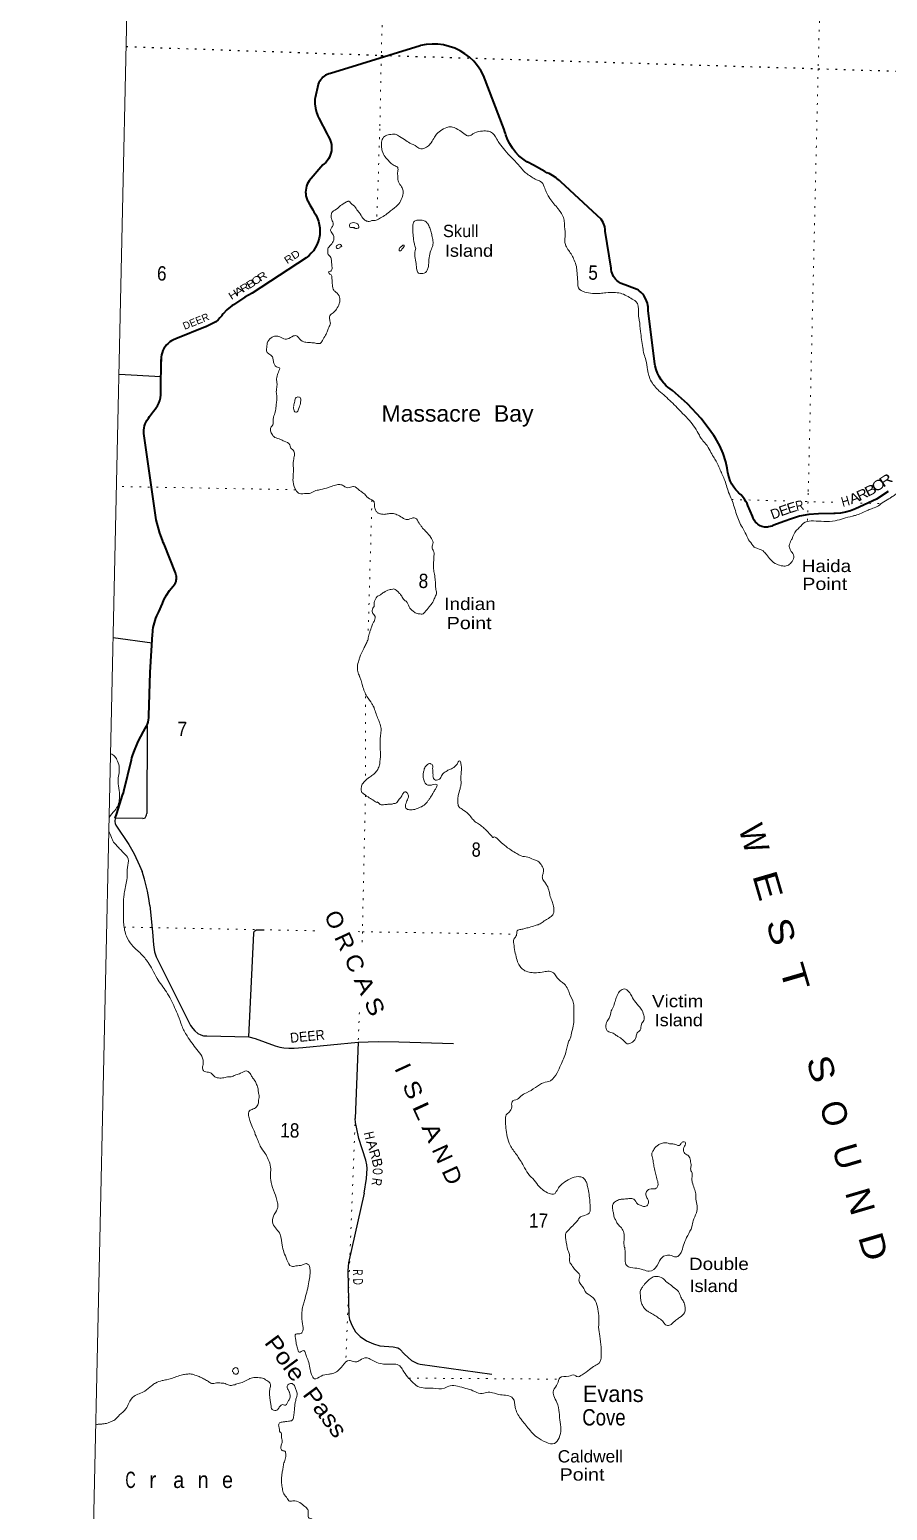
# Model space of a CAD drawing. Header units: feet. Extents: x -489137 to -242534, y 368785 to 558127.
# Drawn here: x -489137 to -478654, y 408578 to 426670 of the extents above; entities that cross this region are included whole.
import ezdxf
from ezdxf.enums import TextEntityAlignment as Align

# ---------------------------------------------------------------- set-up
doc = ezdxf.new("R2010")
doc.units = ezdxf.units.FT
doc.header["$LTSCALE"] = 70
doc.linetypes.add('DOTTED', pattern=[1.5, 0.3, -1.2])
for name, color, linetype, lineweight in [('26', 7, 'Continuous', 40), ('27', 7, 'Continuous', 13), ('29', 7, 'Continuous', 25), ('39', 7, 'Continuous', 13), ('4', 7, 'Continuous', 13), ('6', 7, 'DOTTED', 25), ('7', 7, 'DOTTED', 13)]:
    doc.layers.add(name, color=color, linetype=linetype, lineweight=lineweight)
for name, color, linetype in [('30', 7, 'Continuous'), ('41', 7, 'Continuous'), ('42', 7, 'Continuous')]:
    doc.layers.add(name, color=color, linetype=linetype)

msp = doc.modelspace()

# ---------------------------------------------------------------- linework, layer by layer
at = {"layer": '26'}
for points in [[(-481989.97, 423636.53), (-482001.7, 423654.78), (-482011.47, 423674.16), (-482019.15, 423694.45), (-482024.67, 423715.43), (-482027.97, 423736.88), (-482029, 423756.06), (-482101.99, 424209.1), (-482105.19, 424228.95), (-482108.9, 424259.1), (-482111.68, 424272.9), (-482118.34, 424294.16), (-482127.18, 424314.61), (-482138.11, 424334.02), (-482151.02, 424352.18), (-482153.52, 424355.02), (-482154, 424355.52), (-482202.49, 424400.35), (-482644.01, 424808.54), (-482662.95, 424826.05), (-482694.01, 424851.78), (-482703.12, 424859.33), (-482746.49, 424888.19), (-482788.86, 424910.38), (-482814.6, 424921.86), (-482838.86, 424935.35), (-482980.08, 425013.86), (-483004.57, 425027.48), (-483030.08, 425040.93), (-483058.73, 425056.03), (-483109.66, 425090.11), (-483156.74, 425129.33), (-483199.47, 425173.25), (-483237.37, 425221.4), (-483270.03, 425273.25), (-483297.09, 425328.23), (-483318.26, 425385.74), (-483322.39, 425400.98), (-483327.6, 425420.21), (-483339.27, 425450.98), (-483588.33, 426107.77), (-483622.28, 426170.09), (-483662.56, 426228.51), (-483708.73, 426282.4), (-483760.28, 426331.17), (-483816.64, 426374.29), (-483877.2, 426411.28), (-483941.3, 426441.73), (-484008.23, 426465.32), (-484077.25, 426481.78), (-484147.62, 426490.94), (-484218.56, 426492.69), (-484289.3, 426487.02), (-484359.06, 426473.98), (-484364.42, 426472.66), (-485459.9, 426134.6), (-485481.93, 426127.81), (-485509.9, 426116.39), (-485519.4, 426111.71), (-485536.69, 426100.79), (-485552.75, 426088.13), (-485567.4, 426073.86), (-485580.47, 426058.13), (-485591.83, 426041.13), (-485601.35, 426023.03), (-485608.93, 426004.04), (-485609.94, 426000.98), (-485648.2, 425834.93), (-485652.09, 425818.05), (-485651.38, 425784.93), (-485650.93, 425764.14), (-485644.14, 425710.64), (-485631.79, 425658.15), (-485624.21, 425636.2), (-485615.69, 425611.5), (-485602.55, 425586.2), (-485501.35, 425391.28), (-485488.41, 425366.37), (-485473.86, 425341.28), (-485463.72, 425319.11), (-485455.23, 425293.85), (-485449.42, 425267.85), (-485446.37, 425241.38), (-485446.1, 425214.73), (-485448.62, 425188.2), (-485453.89, 425162.08), (-485461.87, 425136.66), (-485472.46, 425112.21), (-485485.55, 425089), (-485500.99, 425067.28), (-485518.62, 425047.3), (-485538.24, 425029.27), (-485553.77, 425017.4), (-485719.27, 424821.81), (-485732.59, 424801.5), (-485743.72, 424779.9), (-485752.53, 424757.26), (-485758.92, 424733.82), (-485762.83, 424709.84), (-485764.21, 424685.59), (-485763.05, 424661.32)], [(-485763.05, 424661.32), (-485759.36, 424637.31), (-485753.17, 424613.81), (-485744.57, 424591.09), (-485738.65, 424579.35), (-485726.72, 424558.87), (-485710.64, 424529.35), (-485676.77, 424467.18), (-485663.15, 424442.18), (-485647.31, 424417.18), (-485640.6, 424406.58), (-485621.9, 424368.81), (-485607.25, 424329.29), (-485596.81, 424288.45), (-485590.69, 424246.75), (-485588.97, 424204.64), (-485591.66, 424162.58), (-485598.73, 424121.03), (-485610.1, 424080.45), (-485625.66, 424041.27), (-485645.22, 424003.94), (-485668.58, 423968.86), (-485695.48, 423936.41), (-485725.62, 423906.95), (-485756.12, 423882.63), (-486418.33, 423448.68), (-486505.42, 423399.3), (-486647.2, 423309.11), (-486662.45, 423298.21), (-486725.67, 423248.05), (-486771.44, 423197.89), (-486789.01, 423175.63), (-486789.73, 423174.45), (-486810.56, 423147.07), (-486834.14, 423122.02), (-486860.21, 423099.57), (-486983.31, 423040.23), (-486989, 423038.89), (-487351.29, 422891.58), (-487376.89, 422881.53), (-487401.3, 422868.86), (-487424.25, 422853.7), (-487445.49, 422836.23), (-487464.79, 422816.63), (-487481.93, 422795.13), (-487496.73, 422771.95), (-487509.03, 422747.34), (-487518.69, 422721.59), (-487525.6, 422694.97), (-487529.7, 422667.78), (-487530.93, 422640.3), (-487529.33, 422613.35)], [(-478646.54, 421027.39), (-478785.97, 420934.32), (-479044.4, 420813.44), (-479103.73, 420790.12), (-479165.17, 420773.13), (-479228.05, 420762.65), (-479291.68, 420758.81), (-479309.41, 420758.92), (-479497.69, 420754.25), (-479613.79, 420744.93), (-479728.29, 420723.53), (-479839.91, 420690.27), (-479908.86, 420663.11), (-480055.79, 420609.09), (-480067.95, 420604.62), (-480105.79, 420593.82), (-480120.05, 420591.88), (-480137.99, 420591.33), (-480155.89, 420592.66), (-480173.54, 420595.86), (-480190.77, 420600.88), (-480207.38, 420607.68), (-480223.19, 420616.18), (-480238.02, 420626.28), (-480251.71, 420637.88), (-480264.12, 420650.84), (-480275.11, 420665.03), (-480281.72, 420675.71), (-480294.48, 420701.56), (-480304.6, 420725.71), (-480359.22, 420856.09), (-480369.51, 420880.65), (-480384.73, 420906.09), (-480400.1, 420931.78), (-480427.07, 420967.7), (-480442.92, 420987.27), (-480472.32, 421011.79), (-480474.98, 421014.01), (-480505.29, 421045.19), (-480532.16, 421079.38), (-480555.32, 421116.18), (-480574.5, 421155.2), (-480589.49, 421196.01), (-480600.14, 421238.17), (-480603.26, 421259.86), (-480606.59, 421284.5), (-480611.84, 421309.86), (-480628.06, 421388.24), (-480660.21, 421489.03), (-480702.72, 421585.9), (-480755.13, 421677.8), (-480776.48, 421708.73), (-480791.69, 421730.76), (-480812.46, 421758.73), (-480930.6, 421917.83), (-481096.03, 422097.76), (-481279.37, 422259.41), (-481336.06, 422302.35), (-481358.55, 422319.39), (-481384.18, 422346.29), (-481391.27, 422353.73), (-481420, 422391.03), (-481444.68, 422431.13), (-481465.03, 422473.58), (-481480.83, 422517.93), (-481491.91, 422563.69), (-481495, 422582.34), (-481577.18, 423236.06), (-481577.4, 423237.78), (-481579.68, 423286.06), (-481581.13, 423298.76), (-481587.74, 423328.58), (-481597.44, 423357.55), (-481610.11, 423385.34), (-481625.61, 423411.66), (-481643.79, 423436.21), (-481664.42, 423458.73), (-481687.3, 423478.97), (-481695.91, 423485.11), (-481712.38, 423496.27), (-481745.91, 423508.68), (-481864.06, 423552.39), (-481886.7, 423560.77), (-481914.06, 423572.32), (-481926.17, 423578.56), (-481944.31, 423590.46), (-481961.11, 423604.19), (-481976.39, 423619.6), (-481989.97, 423636.53)], [(-487663.17, 418813.25), (-487633.66, 419283.16), (-487632.08, 419308.34), (-487629.14, 419333.16), (-487625.09, 419366.77), (-487612.15, 419423.39), (-487593.37, 419478.35), (-487580.53, 419506.05), (-487568.78, 419531.42), (-487558.33, 419556.05), (-487514.63, 419659.02), (-487495.59, 419703.8), (-487464.53, 419761.56), (-487427.6, 419815.76), (-487406.4, 419840.79), (-487385.01, 419866.03), (-487364.9, 419890.79), (-487360.07, 419898.34), (-487353.22, 419912.02), (-487347.85, 419926.34), (-487343.99, 419941.15), (-487341.71, 419956.27), (-487341.02, 419971.56), (-487341.93, 419986.83), (-487344.44, 420001.92), (-487348.5, 420016.66), (-487354.09, 420030.9), (-487494.13, 420381.36), (-487503.48, 420404.75), (-487513.4, 420431.36), (-487545.83, 420518.29), (-487589.95, 420679.61), (-487739.01, 421735.01), (-487740.27, 421749.03), (-487740.54, 421775.83), (-487738, 421802.51), (-487732.69, 421828.78), (-487724.66, 421854.35), (-487714.01, 421878.94), (-487705.91, 421893.3), (-487685.58, 421923.69), (-487670.34, 421943.3), (-487621.48, 422006.15), (-487602.07, 422031.11), (-487584.95, 422056.15), (-487573.5, 422074.58), (-487558.26, 422106.03), (-487546.4, 422138.9), (-487538.03, 422172.83), (-487533.26, 422207.45), (-487532.99, 422215.91), (-487532.12, 422242.53), (-487532.05, 422265.91), (-487530.92, 422639.46)], [(-487722.23, 418136.51), (-487720.86, 418138.61), (-487707.86, 418161.19), (-487697.29, 418185), (-487689.26, 418209.78), (-487683.87, 418235.27), (-487683.78, 418236.18), (-487681.18, 418261.04), (-487680.36, 418286.18), (-487663.17, 418813.25)], [(-488091.93, 417035.72), (-488070.32, 417092.05), (-488000.38, 417316.41), (-487990.9, 417346.83), (-487986.13, 417366.41), (-487893.45, 417747.12), (-487886.84, 417774.3), (-487879.48, 417797.12), (-487864.66, 417843.09), (-487811.71, 417971.01), (-487745.67, 418092.7), (-487719.95, 418140.04)]]:
    msp.add_lwpolyline(points, dxfattribs=at)
at = {"layer": '29'}
for p, q in [((-487534.08, 422428.57), (-488044.3, 422456.25)), ((-487639.79, 419171.66), (-488115.08, 419240.33)), ((-487699, 418162.95), (-487706, 417091.95)), ((-487752, 417029.95), (-488091.93, 417035.72)), ((-487666.86, 415969.07), (-487635, 415646.95)), ((-486457, 414364.95), (-486396, 415628.95)), ((-486972, 414373.95), (-486457, 414364.95)), ((-485048, 412451.95), (-485238.54, 411603.85)), ((-484363, 410362.95), (-483487, 410242.95))]:
    msp.add_line(p, q, dxfattribs=at)
for points in [[(-488091.93, 417035.72), (-488094.95, 416994.14), (-488090.56, 416968.86), (-488081.77, 416947.97), (-487924.67, 416712.76), (-487858.76, 416600.65), (-487792.84, 416458.86), (-487763.18, 416384.12)], [(-487752, 417029.95), (-487737.37, 417034.8), (-487726.38, 417041.39), (-487718.69, 417049.09), (-487712.1, 417063.38), (-487708.8, 417075.47), (-487706, 417091.95)], [(-487666.86, 415969.07), (-487679.69, 416054.39), (-487695.07, 416142.32), (-487710.45, 416210.46), (-487733.52, 416291.8), (-487763.18, 416384.12)], [(-487635, 415646.95), (-487622.83, 415486.15), (-487609.64, 415402.62), (-487589.87, 415341.07), (-487170.2, 414503.53), (-487141.64, 414463.96), (-487117.47, 414435.38), (-487082.31, 414404.6), (-487042.76, 414387.02), (-487012, 414376.03), (-486972, 414373.95)], [(-486396, 415628.95), (-486391.84, 415649.36), (-486385.25, 415659.26), (-486373.72, 415667.5), (-486366.03, 415671.35), (-486361.63, 415672.45), (-486269.9, 415670.25)], [(-486457, 414364.95), (-486380.3, 414345.25), (-486135.86, 414254.03), (-486079.28, 414237.54), (-486031.49, 414228.75), (-485969.42, 414224.35), (-485903.51, 414224.35), (-485799, 414233.95)], [(-485121.84, 414300.19), (-484875.76, 414306.78), (-484623.08, 414302.39), (-483955.12, 414280.4)], [(-485799, 414233.95), (-485121.84, 414300.19), (-485159, 413366.95)], [(-485048, 412451.95), (-485020.77, 412633.89), (-485013.08, 412756.99), (-485015.27, 412800.96), (-485029.55, 412858.12), (-485113.05, 413121.91), (-485143.81, 413258.2), (-485153.7, 413317.55), (-485159, 413366.95)], [(-485238.54, 411603.85), (-485248.18, 411508.38), (-485233.89, 410958.81), (-485226.2, 410910.45), (-485196.54, 410831.32), (-485155.89, 410760.97), (-485097.67, 410701.62), (-485019.67, 410651.06), (-484935.07, 410613.69), (-484857.07, 410589.5), (-484694.48, 410576.31), (-484636.25, 410563.13), (-484615.38, 410549.94), (-484553.86, 410488.38), (-484470.36, 410409.25), (-484429.71, 410387.27), (-484422.02, 410382.87), (-484396.75, 410371.88), (-484363, 410362.95)]]:
    msp.add_lwpolyline(points, dxfattribs=at)
at = {"layer": '39'}
for points in [[(-485337.78, 424519.09), (-485265.69, 424563.54), (-485235.08, 424572.77), (-485215.41, 424553.97), (-485154.36, 424497.52), (-485117.56, 424441.78), (-485109.72, 424433.45), (-485063.17, 424365.27), (-485029.65, 424335.95), (-484987.45, 424326.61), (-484954.82, 424335.78), (-484902.1, 424340.31), (-484848.67, 424369.11), (-484784.84, 424407.73), (-484724.76, 424456.59), (-484637.75, 424526.93), (-484595.39, 424592.5), (-484572.04, 424699.12), (-484592.79, 424750.34), (-484627.51, 424808.05), (-484637.8, 424871.11), (-484637.92, 424935.9), (-484638.53, 424984.51), (-484682.27, 425010.09), (-484727.8, 425043.81), (-484757.17, 425077.07), (-484790.46, 425114.49), (-484828.74, 425188.49), (-484837.19, 425245.43), (-484833.28, 425310.1), (-484799.29, 425365.8), (-484738.01, 425386.27), (-484671.15, 425390.39), (-484615.27, 425364.45), (-484537.82, 425315.62), (-484472.26, 425275.23), (-484450.27, 425266.49), (-484354.69, 425215.1), (-484285.39, 425233.31), (-484241.77, 425272.53), (-484197.32, 425340.06), (-484163.39, 425393.73), (-484099.21, 425444.49), (-484015.23, 425480.5), (-483970.78, 425479.2), (-483881.02, 425436.07), (-483813.62, 425389.56), (-483777.78, 425370.29), (-483728.68, 425389.09), (-483695.76, 425408.38), (-483604.11, 425429.99), (-483529.34, 425427.8), (-483503.25, 425420.96), (-483426.99, 425331.66), (-483394.17, 425278.06), (-483327.83, 425195.14), (-483247.52, 425105.73), (-483229.81, 425089.01), (-483145.58, 424995.43), (-483104.5, 424947.66), (-483057.19, 424905.79), (-482999.65, 424867.66), (-482944.01, 424833.63), (-482891.95, 424815.91), (-482847.36, 424749.82), (-482822.93, 424686.34), (-482790.35, 424624.65), (-482743.8, 424556.47), (-482690.96, 424496.21), (-482669.5, 424469.26), (-482613.62, 424374.49), (-482601.42, 424307.32), (-482597.31, 424240.39), (-482591.01, 424179.47), (-482595.45, 424096.59), (-482588.91, 424043.76), (-482583.26, 424029.42), (-482511.81, 423913.95), (-482481.25, 423852.32), (-482455.15, 423776.64), (-482447.29, 423699.48), (-482438.3, 423591.91), (-482416.84, 423496.12), (-482408.93, 423489.82), (-482351.04, 423463.83), (-482165.48, 423446.24), (-482094.46, 423454.28), (-481977.07, 423456.92), (-481898.62, 423442.47), (-481822.77, 423407.86), (-481755.19, 423367.41), (-481727.43, 423348.37), (-481694.9, 423215.82), (-481689.42, 423126.58), (-481687.64, 423118.43), (-481671.4, 422982.3), (-481658.13, 422882.71)], [(-485607.3, 421044.66), (-485672.62, 421024.31), (-485705.54, 421005.03), (-485752.14, 421002.34), (-485841.17, 421000.9), (-485874.7, 421030.23), (-485917.74, 421148.92), (-485915.43, 421227.81), (-485913.48, 421294.56), (-485914.26, 421337.1), (-485909.69, 421424.03), (-485897.93, 421480.37), (-485916.72, 421529.51), (-485950.01, 421566.93), (-485957.2, 421597.51), (-486026.75, 421640.04), (-486070.55, 421663.59), (-486140.63, 421687.92), (-486170.11, 421717.13), (-486185.4, 421816.78), (-486164.48, 421840.46), (-486160.86, 421895.02), (-486155.64, 421935.36), (-486135.62, 421997.53), (-486125.46, 422068.1), (-486117.8, 422122.54), (-486114.07, 422181.14), (-486122.28, 422246.17), (-486119.19, 422282.52), (-486113.37, 422343.09), (-486118.19, 422385.75), (-486108.1, 422454.29), (-486097.05, 422486.36), (-486081.36, 422538.54), (-486107.45, 422545.38), (-486131.41, 422556.2), (-486148.77, 422585.06), (-486159.59, 422629.91), (-486170.53, 422670.73), (-486243.17, 422745.74), (-486240.44, 422769.96), (-486232.36, 422838.56), (-486185.95, 422904.01), (-486126.7, 422924.54), (-486078.44, 422915.03), (-486012.46, 422888.8), (-485986.13, 422890.06), (-485912.26, 422926.36), (-485865.78, 422925), (-485852.11, 422908.4), (-485784.88, 422855.82), (-485760.75, 422851.06), (-485686.1, 422844.82), (-485643.78, 422839.53), (-485587.26, 422835.85), (-485557.9, 422871.44), (-485521.59, 422937.18), (-485495.8, 422989.07), (-485476.08, 423041.13), (-485463.12, 423069.1), (-485469.61, 423123.95), (-485466.17, 423172.44), (-485428.67, 423209.81), (-485386.89, 423255.15), (-485352.55, 423322.98), (-485345.24, 423365.28), (-485348.28, 423399.79), (-485392.98, 423461.84), (-485418.6, 423484.86), (-485436.86, 423552.21), (-485441.2, 423611.05), (-485442.45, 423637.4), (-485451.55, 423672.09), (-485469.44, 423682.74), (-485480.74, 423711.41), (-485462.37, 423716.95), (-485452.09, 423722.72), (-485443.54, 423738.67), (-485444.02, 423791.32), (-485448.3, 423852.18), (-485463.17, 423897.16), (-485492.53, 423930.41), (-485492.06, 423946.6), (-485492.72, 423993.18), (-485454.98, 424038.64), (-485420.88, 424098.38), (-485417.85, 424132.71), (-485434.85, 424173.7), (-485452.33, 424198.51), (-485457.39, 424233.08), (-485436.23, 424264.85), (-485428.99, 424305.13), (-485449.62, 424360.4), (-485450.28, 424406.98), (-485437.09, 424443.04), (-485406.12, 424464.4), (-485337.78, 424519.09)], [(-485161.76, 424244.66), (-485171.68, 424251.02), (-485202, 424251.91), (-485222.15, 424254.53), (-485225.77, 424268.81), (-485220.84, 424299.03), (-485196.24, 424310.46), (-485161.89, 424309.45), (-485129.91, 424296.37), (-485116.29, 424277.75), (-485115.1, 424249.37), (-485123.36, 424243.54), (-485186.62, 424251.46)], [(-484416.83, 423990.01), (-484431.45, 424043.07), (-484442.28, 424087.93), (-484447.1, 424130.59), (-484451.68, 424181.34), (-484453.71, 424250.24), (-484445.81, 424312.77), (-484414.73, 424338.18), (-484366.05, 424342.82), (-484313.69, 424335.22), (-484272.26, 424299.58), (-484247.47, 424248.24), (-484230.82, 424195.12), (-484216.37, 424135.98), (-484206.08, 424072.91), (-484213.74, 424018.47), (-484239.94, 423952.43), (-484249.27, 423910.19), (-484256.63, 423865.86), (-484260.61, 423799.17), (-484270.11, 423750.85), (-484287.34, 423714.92), (-484314.26, 423693.43), (-484348.8, 423688.37), (-484385.05, 423693.48), (-484404.02, 423736.56), (-484413.95, 423811.76), (-484429.65, 423897.25), (-484418.34, 423995.47)], [(-485342.41, 424015.1), (-485344.73, 424005.04), (-485365.23, 423995.52), (-485387.28, 424002.24), (-485390.85, 424018.54), (-485376.17, 424036.33), (-485337.54, 424043.3), (-485322.03, 424020.58), (-485342.39, 424013.81)], [(-484614.69, 424001.88), (-484585.63, 424027.35), (-484565.18, 424034.84), (-484559.42, 424024.55), (-484561.73, 424014.5), (-484580.45, 423996.82), (-484593.23, 423974.93), (-484615.69, 423967.49), (-484621.46, 423977.78), (-484614.81, 423997.83)], [(-481658.13, 422882.71), (-481642.72, 422787.1), (-481628.87, 422707.74), (-481604.79, 422632.12), (-481585.99, 422514.14), (-481575.4, 422461.19), (-481547.28, 422385.46), (-481445.87, 422256.96), (-481368.95, 422189.92), (-481223.38, 422050.01), (-481156.62, 421981.24), (-481072.22, 421893.73), (-480952.07, 421714.07), (-480919.26, 421660.47), (-480872.3, 421606.46), (-480820.16, 421521.92), (-480779.8, 421449.88), (-480746.98, 421396.28), (-480703.23, 421301.86), (-480676.65, 421242.37), (-480648.18, 421178.77), (-480622.13, 421101.07), (-480594.31, 421015.23), (-480556.49, 420925.04), (-480526.65, 420839.13), (-480496.98, 420747.15), (-480467.01, 420665.29), (-480426.88, 420585.15), (-480392.29, 420523.4), (-480350.31, 420437.14), (-480297.76, 420366.76), (-480282.13, 420348.08), (-480240.23, 420328.63), (-480174.31, 420300.38), (-480133.12, 420256.66), (-480080.45, 420190.33), (-480007.16, 420137.57), (-479932.92, 420117.17), (-479876.16, 420121.58), (-479828.56, 420158.65), (-479809.54, 420186.44), (-479801.53, 420253.02), (-479838.32, 420308.76), (-479853.25, 420351.72), (-479837.21, 420416.03), (-479820.04, 420449.95), (-479768.58, 420549.67), (-479731.14, 420585.02), (-479658.4, 420651.72), (-479558.85, 420667.03), (-479431.59, 420661.27), (-479291.8, 420669.33), (-479191.96, 420694.75), (-479081.83, 420725.94), (-479045.16, 420734.99), (-478901.87, 420793.55), (-478848.62, 420816.29), (-478781.1, 420842.65), (-478717.04, 420889.37), (-478636.8, 420935.61), (-478605.84, 420956.97), (-478562.52, 420986.07), (-478461.01, 421068.13), (-478417.75, 421095.21), (-478336.32, 421113.07), (-478275.46, 421119.38), (-478184.47, 421118.74), (-478058.88, 421125.18), (-477984.47, 421110.86), (-477877.96, 421087.49), (-477801.58, 421071.08), (-477751.48, 421055.44), (-477703.39, 421039.86), (-477632.31, 421049.92), (-477603.72, 421059.21), (-477598.85, 421087.41), (-477579.36, 421131.38), (-477561, 421136.92), (-477507.92, 421153.58), (-477470.54, 421186.91), (-477469.54, 421221.3), (-477492.78, 421256.4), (-477502, 421287.03), (-477498.5, 421337.55), (-477455.89, 421411.21), (-477418.69, 421438.46), (-477395.03, 421417.52), (-477390.27, 421372.84), (-477389.9, 421316.14), (-477390.97, 421279.73), (-477381.99, 421241), (-477370.93, 421204.24), (-477344.24, 421148.79), (-477310.42, 421129.58), (-477286.82, 421106.61), (-477245.74, 421058.85), (-477200.98, 420998.82)], [(-485906.92, 422071.82), (-485904.07, 422100.08), (-485897.18, 422128.22), (-485892.31, 422156.42), (-485857.19, 422181.72), (-485827.29, 422166.67), (-485823.9, 422144.3), (-485827.22, 422099.85), (-485851.4, 422033.75), (-485874.76, 421995.97), (-485894.85, 422000.6), (-485908.22, 422027.32), (-485910.29, 422064.84)], [(-485105.56, 418768.48), (-485116.92, 418795.13), (-485126.07, 418827.8), (-485130.48, 418884.61), (-485114.02, 418963.09), (-485102.8, 419001.23), (-485057.46, 419099.11), (-485035.95, 419143.02), (-485010.1, 419196.93), (-485001.25, 419222.99), (-484987.23, 419287.36), (-484973.98, 419325.44), (-484962.87, 419359.53), (-484954.14, 419381.55), (-484945.34, 419405.59), (-484928.23, 419437.48), (-484917.24, 419467.53), (-484914.33, 419497.81), (-484931.75, 419524.64), (-484947.26, 419547.37), (-484950.54, 419573.78), (-484941.62, 419601.86), (-484926.89, 419621.68), (-484925.88, 419656.07), (-484920.95, 419686.29), (-484905.86, 419718.24), (-484899.38, 419732.23), (-484864.32, 419755.49), (-484849.94, 419763.17), (-484808.57, 419794.35), (-484742.96, 419824.82), (-484716.51, 419830.12), (-484684, 419835.25), (-484656.13, 419820.26), (-484630.51, 419797.23), (-484603.1, 419766.06), (-484576, 419724.78), (-484556.5, 419699.91), (-484534.68, 419685.1), (-484500.2, 419619.3), (-484478.86, 419588.31), (-484445.28, 419561), (-484401.53, 419535.43), (-484375.32, 419532.63), (-484328.84, 419531.27), (-484308.04, 419550.91), (-484253.55, 419616.12), (-484240.95, 419631.95), (-484202.86, 419689.55), (-484181.11, 419741.55), (-484163.52, 419789.63), (-484174.17, 419840.55), (-484175.01, 419881.07), (-484179.41, 419937.89), (-484189.29, 420015.11), (-484199.46, 420082.22), (-484199.88, 420136.9), (-484198.17, 420195.56), (-484194.43, 420254.17), (-484195.44, 420288.62), (-484206.98, 420309.2), (-484218.45, 420331.81), (-484213.28, 420370.12), (-484206.22, 420404.33), (-484234.75, 420465.91), (-484289.38, 420534.32), (-484334.56, 420580.19), (-484355.9, 420611.18), (-484377.36, 420638.13), (-484424.02, 420702.26), (-484489.04, 420692.02), (-484525.71, 420682.97), (-484569.76, 420698.43), (-484633.36, 420736.74), (-484691.43, 420756.66), (-484737.91, 420758.02), (-484794.84, 420747.54), (-484837.22, 420750.81), (-484875.38, 420760.02), (-484901, 420783.04), (-484918, 420824.03), (-484921.1, 420856.52), (-484927.94, 420899.24), (-484963.48, 420928.62), (-485005.27, 420952.12), (-485032.67, 420983.29), (-485074.1, 421018.92), (-485105.84, 421040.1), (-485177.29, 421086.73), (-485197.62, 421083.28), (-485262.58, 421075.06), (-485302.4, 421096.47), (-485344.43, 421111.87), (-485397.2, 421105.32), (-485462.58, 421082.94), (-485509.53, 421068.12), (-485607.3, 421044.66)], [(-485105.56, 418768.48), (-485104.34, 418764.02), (-485103.03, 418761.41), (-485101.13, 418757.04)], [(-484931.47, 418394.42), (-484952.99, 418432.6), (-485015.49, 418522.56), (-485044.38, 418582.23), (-485069.47, 418654.2), (-485086.05, 418717.18), (-485101.13, 418757.04)], [(-484931.47, 418394.42), (-484927.14, 418382.2), (-484902.18, 418311.01), (-484877.11, 418245.88), (-484854.02, 418182.8), (-484841.17, 418111.82), (-484846.05, 418065.42), (-484853.34, 417996.82), (-484854.48, 417934.17), (-484851.68, 417865.4), (-484848.63, 417810.76), (-484853.83, 417746.17), (-484860.98, 417685.66), (-484882.15, 417631.46), (-484900.82, 417603.49), (-484941.91, 417563.8), (-484986.89, 417532.26), (-485019.62, 417508.59), (-485050.51, 417474.78), (-485071.13, 417450.89), (-485079.68, 417424.77), (-485084.44, 417384.42), (-485075.01, 417347.87), (-485055.12, 417331.34), (-484985.33, 417283.6), (-484921.44, 417244.05), (-484891.39, 417231.39), (-484891.35, 417233.41), (-484853.56, 417202.41), (-484811.21, 417199.63), (-484778.89, 417201.08), (-484758.63, 417204.76), (-484708.11, 417207.9), (-484689.83, 417213.63), (-484653.36, 417221.07), (-484636.82, 417243.01), (-484601.67, 417288.87), (-484578.78, 417326.87), (-484549.98, 417356.67), (-484529.91, 417350.25), (-484514.16, 417327.73), (-484506.75, 417291.22), (-484513.09, 417275.16), (-484536.31, 417218.97), (-484544.93, 417188.81), (-484537.44, 417156.33), (-484493.37, 417137.35), (-484461.08, 417136.77), (-484398.2, 417153.84), (-484331.01, 417184.98), (-484300.31, 417208.69), (-484279.72, 417230.56), (-484258.99, 417260.51), (-484236.21, 417292.44), (-484209.17, 417336.43), (-484190.43, 417368.44), (-484177.92, 417390.45), (-484161.15, 417424.51), (-484156.79, 417442.63), (-484180.9, 417449.12), (-484217.37, 417441.69), (-484257.8, 417438.37), (-484295.89, 417453.2), (-484311.6, 417477.74), (-484321.25, 417502.17), (-484326.76, 417532.59), (-484325.88, 417581.08), (-484317.04, 417623.38), (-484308.46, 417651.52), (-484291.88, 417675.48), (-484275.44, 417691.36), (-484248.99, 417703.02), (-484236.91, 417700.78), (-484218.93, 417690.35), (-484211.19, 417672.02), (-484211.7, 417643.73), (-484210.27, 417611.36), (-484210.7, 417587.11), (-484207, 417568.85), (-484207.32, 417550.66), (-484201.74, 417524.29), (-484197.89, 417514.11), (-484177.93, 417501.63), (-484147.62, 417503.1), (-484127.26, 417512.85), (-484112.8, 417530.78), (-484102.35, 417550.81), (-484085.69, 417578.81), (-484061.11, 417598.59), (-484034.58, 417614.28), (-484014.18, 417626.05)], [(-488163.72, 417045.21), (-488096.99, 417129.02), (-488055.46, 417192.96), (-488039.8, 417277.58), (-488042.12, 417372.63), (-488056.26, 417484.06), (-488046.62, 417570.8), (-488041.13, 417651.56), (-488061.9, 417730.77), (-488097.17, 417790.02), (-488146.29, 417823.3)], [(-484014.18, 417626.05), (-483991.8, 417635.75), (-483951.07, 417655.24), (-483930.53, 417675.09), (-483918.2, 417686.99), (-483899.38, 417723.04), (-483883.02, 417734.88), (-483865.48, 417700.2), (-483860.22, 417655.64), (-483860.77, 417625.32), (-483866.7, 417520.32), (-483866.18, 417437.43), (-483877.04, 417395.17), (-483898.79, 417308.64), (-483903.63, 417264.26), (-483902.23, 417229.87), (-483893.09, 417177.15), (-483863.25, 417152.36), (-483821.38, 417123.31), (-483769.68, 417079.94), (-483724.25, 417024.55), (-483678.56, 416983.3), (-483650.6, 416966.63), (-483602.82, 416929.39), (-483559.12, 416890.2), (-483476, 416797.75)], [(-486718.63, 413874.82), (-486779.21, 413861.1), (-486843.75, 413864.28), (-486881.76, 413883.15), (-486933.43, 413928.54), (-486999.85, 413939.84), (-487021.53, 413968.53), (-487016.48, 414025.03), (-487032.78, 414128.42), (-487091.9, 414208.31), (-487212.05, 414374.19), (-487276.42, 414498.65), (-487320.65, 414620.72), (-487365.27, 414720.57), (-487409.94, 414818.4), (-487464.77, 414912.36), (-487578.86, 415078.13), (-487635.53, 415182.24), (-487688.41, 415272.13), (-487777.33, 415378.83), (-487888.44, 415485.93), (-487953.14, 415592.2), (-487986.81, 415740.36), (-487989.69, 415916.28), (-487984.75, 416077.9), (-487973.24, 416156.53), (-487943.94, 416325.8), (-487942.04, 416430.88), (-487932, 416539.86), (-487981.32, 416603.4), (-488026.9, 416650.71), (-488070.45, 416697.98), (-488110.01, 416743.16), (-488137.25, 416800.25), (-488167.14, 416876.47)], [(-483476, 416797.75), (-483469.84, 416803.71), (-483407.86, 416770.26), (-483334.32, 416706.28), (-483252.67, 416644.18), (-483182.77, 416602.5), (-483128.79, 416573.23), (-483048.29, 416559.67), (-482980.18, 416530.15), (-482934.02, 416515.17), (-482898.28, 416482.19), (-482860.96, 416424.93), (-482857.72, 416380.4), (-482868.58, 416338.14), (-482869.31, 416297.73), (-482841.86, 416252.76), (-482814.34, 416211.84), (-482787.4, 416138.59), (-482778.07, 416095.98), (-482757.04, 416030.91), (-482737.84, 415975.99), (-482732.41, 415941.53), (-482737.8, 415866.84), (-482774.89, 415825.05), (-482805.52, 415805.38), (-482860.67, 415769.99), (-482911.71, 415738.56), (-482960.43, 415723.26), (-483031.5, 415700.27), (-483086.25, 415687.1), (-483132.88, 415675.8), (-483177.57, 415660.43), (-483182.01, 415638.28), (-483192.94, 415591.98), (-483219.87, 415554.05), (-483220.82, 415501.51), (-483206.35, 415408.27), (-483185.76, 415318.96), (-483158.82, 415245.71), (-483125.27, 415202.66), (-483083.44, 415171.59), (-483015.19, 415150.16), (-482940.56, 415146.8), (-482851.54, 415157.34), (-482786.82, 415164.27), (-482722.79, 415132.8), (-482689.32, 415085.71), (-482601.91, 415007.33), (-482560.59, 414947.97), (-482537.43, 414888.94), (-482491.07, 414772.89), (-482484.46, 414691.91), (-482488.08, 414603.04), (-482489.61, 414518.17), (-482509.38, 414429.58), (-482531.1, 414345.07), (-482550.02, 414302.96), (-482582.59, 414176.19), (-482645.98, 414019.65), (-482690.08, 413925.44), (-482772.59, 413827.86), (-482855.81, 413803.07), (-482955.79, 413744.22), (-483065.97, 413679.48), (-483133.3, 413640.26), (-483176.37, 413602.62), (-483241.53, 413571.44), (-483244.72, 413506.82), (-483276.12, 413444.71), (-483311.08, 413408.95), (-483322.27, 413348.51), (-483315.98, 413249.35), (-483265.25, 413040.24), (-483188.59, 412925.67), (-483100.26, 412786.64), (-483045.43, 412692.67), (-482970.2, 412610.47), (-482908.99, 412534.58), (-482859.3, 412491.24), (-482789.4, 412449.57), (-482720.82, 412446.32), (-482700.17, 412472.23), (-482664.76, 412532.24), (-482615.49, 412577.85), (-482531.8, 412628.91), (-482430.38, 412655.39), (-482376.08, 412644.32), (-482344.41, 412609.39), (-482325.07, 412562.55), (-482311.96, 412505.71), (-482297.42, 412416.51), (-482288.86, 412331.46), (-482286.03, 412264.7), (-482288.78, 412224.32), (-482356.18, 412181.06), (-482404.94, 412163.74), (-482433.82, 412129.89)], [(-482028.44, 414679.72), (-481999.02, 414743.88), (-481977.6, 414812.22), (-481956.36, 414870.46), (-481919.01, 414926.39), (-481870.14, 414949.78), (-481812.27, 414912.36), (-481778.91, 414859.2), (-481729.81, 414783.53), (-481662.62, 414703.5), (-481631.68, 414628.15), (-481630.83, 414563.45), (-481659.92, 414517.48), (-481675.32, 414447.01), (-481710.25, 414413.27), (-481725.29, 414363), (-481768.84, 414299.09), (-481833.82, 414278.02), (-481877.49, 414319.23), (-481931.28, 414358.6), (-481967.21, 414381.48), (-482019.13, 414412.73), (-482071.27, 414431.85), (-482090.87, 414464.54), (-482085.48, 414539.24), (-482054.23, 414593.26), (-482028.44, 414679.72)], [(-485811.8, 410977.45), (-485800.25, 411058.1), (-485785.14, 411112.41), (-485769.99, 411168.74), (-485743.99, 411267.32), (-485723.93, 411372.08), (-485710.92, 411533.56), (-485726.26, 411578.3), (-485754.26, 411592.95), (-485809.07, 411575.74), (-485881.94, 411564.91), (-485936.54, 411559.83), (-485991.63, 411639.65), (-486028.33, 411731.26), (-486050.98, 411818.59), (-486069.11, 411932.11), (-486106.25, 411999.48), (-486155.58, 412063.03), (-486166.15, 412148.12), (-486120.11, 412238.26), (-486103.2, 412280.4), (-486108.23, 412337.09), (-486144.39, 412459.02), (-486186.52, 412585.1), (-486192.7, 412690.33), (-486191.24, 412771.16), (-486219.83, 412864.65), (-486258.85, 412940.14), (-486317.82, 413028.12), (-486344.91, 413093.29), (-486370.12, 413150.34), (-486402.86, 413237.84), (-486435.78, 413315.25), (-486452.92, 413372.15), (-486461.95, 413430.93), (-486449.33, 413459.01), (-486404.5, 413482.46), (-486355.37, 413519.99), (-486342.79, 413546.04), (-486337.99, 413588.41), (-486331.35, 413620.63), (-486338.43, 413675.34), (-486345.56, 413728.02), (-486362.77, 413780.88), (-486384.13, 413827.76), (-486411.77, 413862.62), (-486435.22, 413905.48), (-486466.92, 413938.39), (-486486.96, 413946.84), (-486558.14, 413917.79), (-486614.97, 413900.61), (-486661.79, 413879.22), (-486718.63, 413874.82)], [(-481868.71, 411786.25), (-481873.64, 411849.01), (-481870.56, 411907.57), (-481879.23, 411986.56), (-481916.59, 412041.81), (-481954.2, 412082.91), (-481973.65, 412123.68), (-481993.21, 412158.4), (-481998.68, 412190.84), (-482007.97, 412235.47), (-482013.44, 412267.92), (-482010.59, 412314.36), (-481977.64, 412350.15), (-481926.71, 412375.52), (-481884.22, 412380.82), (-481825.59, 412385.84), (-481779.1, 412389.05), (-481753.01, 412380.5), (-481709.63, 412323.12), (-481663.58, 412302.09), (-481605.2, 412292.96), (-481586.75, 412308.8), (-481574.02, 412342.94), (-481581.47, 412377.43), (-481602.9, 412420.27), (-481597.88, 412474.75), (-481542.81, 412506.11), (-481478.09, 412513.04), (-481459.34, 412545.05), (-481466.17, 412613.9), (-481485.15, 412680.94), (-481500.05, 412749.94), (-481513.01, 412814.85), (-481523.84, 412885.8), (-481532.91, 412942.56), (-481514.13, 412976.58), (-481487.16, 413016.53), (-481456.45, 413040.24), (-481417.71, 413061.78), (-481389.35, 413067.34), (-481334.89, 413064.34), (-481318.86, 413057.99), (-481276.52, 413055.21), (-481232.34, 413042.3), (-481198.14, 413035.62), (-481177.59, 413055.47), (-481154.96, 413079.32), (-481126.74, 413076.79), (-481133.71, 413026.38), (-481146.36, 412996.29), (-481129.26, 412937.36), (-481083.31, 412910.26), (-481062.14, 412853.28), (-481053.21, 412788.44), (-481058.16, 412737.99), (-481040.69, 412699.27), (-481043.84, 412636.67), (-481038.66, 412588.06), (-481013.81, 412510.8), (-480996.82, 412445.81), (-480993.99, 412379.06), (-480979.3, 412297.94), (-480988.91, 412213.21), (-481026.98, 412116.86), (-481044.48, 412042.38), (-481094.85, 411936.15), (-481138.98, 411839.91), (-481166.89, 411747.43), (-481206.33, 411687.49), (-481228.75, 411675.76), (-481283.05, 411686.84), (-481341.43, 411695.97), (-481404.43, 411672.84), (-481466.87, 411568.84), (-481565.02, 411499.85), (-481637.38, 411517.31), (-481691.61, 411532.43), (-481792.29, 411546.36), (-481840.33, 411569.46), (-481859.27, 411638.52), (-481858.25, 411695.1), (-481862.92, 411792.79)], [(-482433.82, 412129.89), (-482450.36, 412107.95), (-482499.74, 412056.28), (-482559.44, 411992.66), (-482584.16, 411964.8), (-482583.53, 411887.98), (-482557.65, 411756.12), (-482546.05, 411727.62), (-482536.87, 411676.92), (-482536.02, 411612.22), (-482500.65, 411559.03), (-482471.14, 411516.05), (-482413.75, 411452.36), (-482424.97, 411389.9), (-482364.2, 411289.76), (-482348.71, 411253.1), (-482265.08, 411188.94), (-482223.54, 411141.71), (-482193.15, 411036.05), (-482178.82, 410934.72), (-482183, 410815.54), (-482168.82, 410706.13), (-482153.07, 410572.43), (-482152.11, 410513.8), (-482176.79, 410376.78), (-482229.84, 410345.39), (-482295.26, 410300.06), (-482383.24, 410234.93), (-482446.24, 410211.8), (-482478.2, 410230.57), (-482549.09, 410217.68), (-482656.45, 410197.37), (-482685.98, 410127.15), (-482733.93, 410043.11), (-482731.06, 409978.37), (-482692.19, 409894.8), (-482664.11, 409773.01), (-482657.61, 409685.97), (-482645.63, 409566.5), (-482665.62, 409465.78), (-482723.44, 409394.05), (-482824.09, 409410), (-482936.01, 409472.64), (-483060.81, 409604.24), (-483108.19, 409663.71), (-483137.81, 409700.62), (-483201.92, 409839.23), (-483230.26, 409946.87), (-483300.27, 409982.48), (-483382.91, 409990.02), (-483481.35, 410016.04), (-483547.91, 410019.25), (-483626.91, 410004.5), (-483719.12, 410040.51), (-483807.45, 410068.37), (-483905.9, 410094.38), (-483996.64, 410100.05), (-484067.82, 410071), (-484207.14, 410069.45), (-484306.03, 410071.22), (-484392.44, 410092.98), (-484464.07, 410150.86), (-484517.5, 410210.43), (-484576.58, 410292.34), (-484614.02, 410343.55), (-484678.23, 410364.91), (-484752.94, 410364.23), (-484829.59, 410367.62), (-484911.93, 410391.33), (-484975.89, 410426.83), (-485022.01, 410443.83), (-485099.28, 410412.87), (-485150.14, 410391.54), (-485208.41, 410406.73), (-485226.49, 410411.1), (-485312.46, 410345.93), (-485374.21, 410280.33), (-485435.33, 410249.08), (-485481.89, 410241.83), (-485575.16, 410219.24), (-485656.55, 410184.31), (-485691.89, 410239.52), (-485712.63, 410320.74), (-485731.31, 410403.96), (-485758.4, 410469.13), (-485763.9, 410499.54), (-485787.57, 410530.29), (-485842.46, 410509.04), (-485863.79, 410557.93), (-485878.91, 410614.8), (-485884.2, 410657.34), (-485884.87, 410732.15), (-485858.6, 410733.7), (-485816.03, 410743.05), (-485797.36, 410771.01), (-485801.88, 410855.99), (-485811.8, 410977.45)], [(-481265.8, 411300.44), (-481231.93, 411275.58), (-481206.14, 411250.86), (-481177.11, 411181.62), (-481151.64, 411138.71), (-481130.42, 411083.75), (-481125.21, 411037.17), (-481134.08, 410992.86), (-481193.67, 410935.3), (-481238.68, 410901.74), (-481273.54, 410872.04), (-481306.34, 410844.33), (-481354.85, 410841.16), (-481386.62, 410870.02), (-481404.39, 410892.58), (-481456.16, 410931.91), (-481508.01, 410967.2), (-481563.97, 410998.52), (-481601.84, 411025.48), (-481631.53, 411058.35), (-481660.85, 411111.43), (-481669.92, 411168.19), (-481673.19, 411210.7), (-481674.44, 411253.17), (-481653.5, 411295.25), (-481632.73, 411327.22), (-481587.42, 411376.94), (-481540.28, 411416.53), (-481515.8, 411430.24), (-481457.17, 411435.26), (-481389.07, 411405.74), (-481351.41, 411366.66), (-481320.8, 411346.78), (-481270.22, 411299.57)], [(-486658.3, 410270.95), (-486658.19, 410277.01), (-486641.42, 410311.07), (-486616.95, 410324.79), (-486593.06, 410306.17), (-486585.57, 410273.69), (-486596.1, 410249.62), (-486614.41, 410241.86), (-486636.5, 410248.32), (-486652.97, 410275.3)], [(-488087.97, 409690.85), (-488036.53, 409743.75), (-487960.51, 409817.18), (-487924.89, 409889.32), (-487858.78, 409973.03), (-487799.7, 410002.3), (-487728.45, 410035.39), (-487646.52, 410100.63), (-487597.47, 410134.12), (-487516.2, 410162.98), (-487465.53, 410174.21), (-487339.67, 410212.38), (-487268.6, 410235.37), (-487215.99, 410242.51), (-487163.48, 410243.6), (-487101.21, 410226.31), (-487051.09, 410207.22), (-487001.11, 410180.05), (-486949.15, 410150.82), (-486915.21, 410130), (-486854.55, 410134.98), (-486796.03, 410133.93), (-486761.76, 410131.3), (-486711.67, 410110.19), (-486657.22, 410107.2), (-486602.44, 410122.39), (-486539.51, 410141.48), (-486474.35, 410172.65), (-486443.79, 410188.28), (-486382.99, 410201.34), (-486308.39, 410195.96), (-486274.19, 410189.29), (-486252.25, 410174.75), (-486202.49, 410135.45), (-486193.17, 410092.83), (-486199.73, 410064.65), (-486204.2, 410040.47), (-486205.01, 409996.02), (-486199.86, 409945.39), (-486192.78, 409890.69), (-486185.58, 409842.04), (-486181.91, 409821.76), (-486156, 409803.11), (-486127.86, 409796.54), (-486103.35, 409812.27), (-486092.97, 409828.26), (-486078.48, 409848.21), (-486045.78, 409869.86), (-486021.68, 409863.37), (-485997.31, 409871.02), (-485982.57, 409905.12), (-485961.84, 409935.07), (-485953.29, 409961.2), (-485952.93, 409981.4), (-485960.34, 410017.92), (-485964.23, 410026.08), (-485983.72, 410064.83), (-485989.19, 410097.27), (-485970.59, 410121.2), (-485930.12, 410126.54), (-485894.41, 410091.53), (-485879.11, 410044.77), (-485865.86, 409996.02), (-485876.68, 409955.78), (-485885.41, 409919.55), (-485894.25, 409877.26), (-485899.3, 409820.75), (-485906.67, 409748.11), (-485917.67, 409697.78), (-485928.09, 409679.77), (-485974.73, 409668.48), (-486009.14, 409663.03), (-486049.62, 409657.69), (-486088.32, 409638.16), (-486091.04, 409599.81), (-486085.31, 409581.51), (-486081.93, 409545.07), (-486064.13, 409524.53), (-486058.44, 409504.22), (-486057.12, 409465.79), (-486051.57, 409437.39), (-486054.32, 409397.01), (-486060.78, 409374.89), (-486065.54, 409334.55), (-486049.87, 409307.99), (-486017.69, 409301.35), (-486007.97, 409280.96), (-486006.79, 409234.45), (-486013.39, 409204.24), (-486032.68, 409141.93), (-486041.74, 409087.51), (-486050.73, 409037.13), (-486058.17, 408960.45), (-486057.02, 408911.92)], [(-488087.97, 409690.85), (-488107.15, 409677.51), (-488136.02, 409663.98), (-488178.41, 409645.94), (-488214.5, 409637.82), (-488255.99, 409633.31), (-488286.66, 409631.51), (-488307.41, 409628.8), (-488326.86, 409622.22)], [(-486057.02, 408911.92), (-486048.17, 408843.03), (-486031.11, 408782.09), (-485987.73, 408724.71), (-485983.8, 408718.58), (-485970.08, 408696.1), (-485921.68, 408693.21), (-485835.23, 408673.47), (-485773.51, 408625.88), (-485737.87, 408586.83), (-485732.81, 408532.16), (-485721.57, 408483.45), (-485691.48, 408472.8), (-485657.72, 408441.88), (-485646.42, 408397.21), (-485627.04, 408352.39), (-485622.97, 408354.34), (-485571.48, 408298.84), (-485541.72, 408270.01), (-485516.43, 408217), (-485486.64, 408190.19), (-485466.82, 408169.62), (-485439.04, 408142.84), (-485413.17, 408122.17), (-485377.72, 408073.02), (-485352.03, 408042.24), (-485326.53, 408001.36), (-485284.66, 407972.31), (-485252.66, 407955.56), (-485239.48, 407902.77), (-485256.06, 407878.81), (-485295.25, 407833.02), (-485304.2, 407784.67), (-485331.2, 407742.7), (-485360.03, 407710.87), (-485396.62, 407697.38), (-485441.27, 407684.03), (-485457.81, 407662.09), (-485484.67, 407628.2), (-485535.3, 407619), (-485591.96, 407611.93), (-485621.05, 407565.96), (-485638.33, 407503.6), (-485667.75, 407439.44), (-485745.2, 407398.38), (-485785.6, 407397.08), (-485854.54, 407380.12), (-485873.51, 407335.99), (-485882.24, 407299.76), (-485873.57, 407220.77), (-485872.54, 407166.17), (-485913.34, 407142.64), (-485973.84, 407145.75), (-486054.27, 407163.36), (-486116.18, 407200.85), (-486182.45, 407220.23), (-486255.17, 407217.48), (-486328.44, 407184.43), (-486400.14, 407127.09), (-486459.46, 407083.68), (-486498.03, 407072.24), (-486548.37, 407079.21), (-486586.86, 407071.81), (-486641.78, 407048.54), (-486694.51, 407035.33), (-486747.67, 406997.87), (-486785.69, 407016.75), (-486860.51, 407010), (-486893.34, 406980.26), (-486941.89, 406975.07), (-487016.99, 406952.15), (-487057.87, 406924.59), (-487169.45, 406894.24), (-487240.22, 406887.42), (-487308.29, 406918.96), (-487347.12, 407004.55), (-487386.13, 407080.04), (-487428.89, 407171.77), (-487500.78, 407215.5), (-487587.15, 407239.28), (-487673.78, 407248.92), (-487750.58, 407244.23), (-487853.72, 407233.94), (-487938.48, 407235.46), (-487992.61, 407256.64), (-488082.8, 407292.62), (-488124.96, 407305.5), (-488175.71, 407290.23), (-488240.72, 407267.14), (-488293.23, 407266.06), (-488335.28, 407285), (-488361.19, 407303.66)]]:
    msp.add_spline(points, degree=3, dxfattribs=at)
at = {"layer": '4'}
msp.add_lwpolyline([(-242558.54, 553372.83), (-244583.22, 368785.28), (-275154.66, 369142.74), (-305725.57, 369542.24), (-336295.9, 369983.8), (-366865.58, 370467.41), (-397434.59, 370993.07), (-428002.84, 371560.78), (-458570.27, 372170.54), (-489136.84, 372822.34), (-485065.03, 557803.58)], dxfattribs=at)
msp.add_lwpolyline([(-242558.54, 553372.83), (-244583.22, 368785.28), (-275154.66, 369142.74), (-305725.57, 369542.24), (-336295.9, 369983.8), (-366865.58, 370467.41), (-397434.59, 370993.07), (-428002.84, 371560.78), (-458570.27, 372170.54), (-489136.84, 372822.34), (-485065.03, 557803.58)], dxfattribs=at)
at = {"layer": '6'}
msp.add_lwpolyline([(-487956.1, 426463.01), (-484839.11, 426354.97), (-479500.34, 426192.49), (-474165.85, 426022.03), (-468770.02, 425874.07), (-463477.61, 425716.99), (-461978.47, 425662.95)], dxfattribs=at)
at = {"layer": '7'}
for p, q in [((-485885.14, 421047.16), (-488074.41, 421088.62)), ((-484953.62, 420922.74), (-485001.23, 419223.05)), ((-480558.06, 420929.1), (-479893.51, 420910.42)), ((-479657.28, 420903.79), (-479255.84, 420892.5)), ((-478984.26, 420884.86), (-478733.18, 420877.8)), ((-485031.58, 418523.55), (-485033.95, 417494.09)), ((-487983.45, 415704.13), (-485622.27, 415658.46)), ((-485107.46, 414662.01), (-485272.56, 410389.53)), ((-484504.72, 410194.34), (-482672.51, 410181.23))]:
    msp.add_line(p, q, dxfattribs=at)
for points in [[(-479117.03, 439694.4), (-479224.59, 436862.18), (-479361.33, 431496.93), (-479500.34, 426192.49), (-479621.8, 421006.21), (-479629.8, 420664.87)], [(-484648.51, 434415.43), (-484704.26, 431655.48), (-484839.11, 426354.97), (-484857.25, 425458.6), (-484893.93, 424344.05)], [(-485032.91, 417315.94), (-485069.37, 415647.77), (-485074.51, 415514.7)], [(-485120.46, 415648.76), (-485069.37, 415647.77), (-483186.58, 415618.22)]]:
    msp.add_lwpolyline(points, dxfattribs=at)

# ---------------------------------------------------------------- texts
at = {"layer": '27', "width": 1.15}
msp.add_text('RD', height=90, rotation=33.237, dxfattribs=at).set_placement((-485988.97, 423801.78))
at = {"layer": '27'}
for s, height, rotation, width, p in [('R', 90, 30.553, 1.25, (-486486.58, 423479.9)), ('B', 90, 32.237, 1.4, (-486408.23, 423527.05)), ('O', 90, 33.237, 1.25, (-486340.05, 423573.11)), ('R', 90, 33.237, 1.3, (-486271.01, 423618.3)), ('H', 90, 32.462, 1.25, (-486625.34, 423394.13)), ('A', 90, 32.462, 1.45, (-486553.9, 423439.58)), ('R', 120, 33.728, 1.35, (-478640.77, 421115.76)), ('A', 120, 21.068, 1.15, (-479037.31, 420892.08)), ('R', 120, 25.068, 1.15, (-478936.86, 420937.37)), ('B', 120, 27.068, 1.3, (-478833.71, 420989.95)), ('O', 120, 33.723, 1.25, (-478732.3, 421056.11)), ('E', 120, 19.5, 1.1, (-479899.14, 420742.22)), ('E', 120, 17.593, 1.05, (-479805.97, 420773.71)), ('R', 120, 12.586, 0.85, (-479714.14, 420797.45)), ('H', 120, 15.458, 0.85, (-479151.77, 420849.46))]:
    msp.add_text(s, height=height, rotation=rotation, dxfattribs=dict(at, width=width)).set_placement(p, align=Align.CENTER)
msp.add_text('DEER', height=90, rotation=22.127, dxfattribs=at).set_placement((-487242.31, 423000.66))
msp.add_text('D', height=120, rotation=20.186, dxfattribs=at).set_placement((-480001.88, 420703.49), align=Align.CENTER)
at = {"layer": '30', "width": 0.95}
msp.add_text('DEER', height=120, rotation=5.587, dxfattribs=at).set_placement((-485947.61, 414290.47))
at = {"layer": '30'}
for s, rotation, width, p in [('H', 282.718, 0.8, (-485043.98, 413145.12)), ('A', 287.565, 1.1, (-485007.17, 413026.75)), ('O', 268.925, 0.65, (-484942.67, 412720.28)), ('R', 261.488, 0.8, (-484953.7, 412599.4)), ('R', 271.489, 0.65, (-485185.57, 411483.72)), ('D', 271.489, 0.65, (-485182.62, 411370.36))]:
    msp.add_text(s, height=120, rotation=rotation, dxfattribs=dict(at, width=width)).set_placement(p, align=Align.CENTER)
for s, rotation, p in [('R', 287.565, (-484972.39, 412914.22)), ('B', 283.027, (-484945.94, 412811.97))]:
    msp.add_text(s, height=120, rotation=rotation, dxfattribs=at).set_placement(p, align=Align.CENTER)
at = {"layer": '41'}
for s, width, p in [('Massacre  Bay', 1.05, (-484836.34, 421879.75)), ('Cove', 0.85, (-482383.57, 409615.2))]:
    msp.add_text(s, height=200, dxfattribs=dict(at, width=width)).set_placement(p)
for s, height, rotation, width, p in [('W', 300, 286.314, 0.9, (-480475.85, 416910.29)), ('E', 300, 286.314, 1.3, (-480307.98, 416336.71)), ('S', 300, 286.314, 1.2, (-480140.1, 415763.13)), ('T', 300, 286.314, 1.35, (-479978.86, 415212.22)), ('S', 300, 286.314, 1.2, (-479649.08, 414085.47)), ('U', 300, 286.314, 1.05, (-479333.23, 413006.34)), ('N', 300, 286.314, 1.1, (-479174.64, 412464.5)), ('D', 300, 286.314, 1.15, (-479014.73, 411918.13)), ('Pole  Pass', 200, 306.514, 1.15, (-486276.27, 410625.99))]:
    msp.add_text(s, height=height, rotation=rotation, dxfattribs=dict(at, width=width)).set_placement(p)
msp.add_text('O', height=300, rotation=286.314, dxfattribs=at).set_placement((-479487.84, 413534.57))
msp.add_text('Evans', height=200, dxfattribs=at).set_placement((-482376.49, 409902.33))
at = {"layer": '42'}
for s, height, p in [('Skull', 150, (-484085.59, 424134.63)), ('r', 200, (-487677.14, 408851.03))]:
    msp.add_text(s, height=height, dxfattribs=at).set_placement(p)
for s, height, width, p in [('Island', 150, 1.1, (-484061.98, 423894.13)), ('Haida', 150, 1.15, (-479699.95, 420041.98)), ('Point', 150, 1.2, (-479694.55, 419822.86)), ('Indian', 150, 1.15, (-484069.27, 419578.19)), ('Point', 150, 1.2, (-484039.89, 419344.71)), ('Victim', 150, 1.15, (-481531.12, 414725.18)), ('Island', 150, 1.1, (-481498.41, 414493.55)), ('Double', 150, 1.15, (-481078.66, 411514.69)), ('Island', 150, 1.1, (-481072.07, 411245.4)), ('Caldwell', 150, 1.05, (-482682.82, 409163.37)), ('C', 200, 0.65, (-487966.12, 408851.03)), ('Point', 150, 1.2, (-482660.39, 408941.65)), ('a', 200, 0.9, (-487381.86, 408851.03)), ('n', 200, 0.9, (-487083.43, 408851.03)), ('e', 200, 0.9, (-486785, 408851.03))]:
    msp.add_text(s, height=height, dxfattribs=dict(at, width=width)).set_placement(p)
for s, width, p in [('O', 1.05, (-485541.94, 415851.26)), ('R', 1.1, (-485418.68, 415582.94)), ('C', 1.1, (-485298.05, 415320.34)), ('A', 1.25, (-485177.42, 415057.74)), ('S', 1.2, (-485054.16, 414789.42)), ('I', 1.15, (-484683.08, 413981.59)), ('S', 1.2, (-484587.43, 413773.38)), ('L', 1.35, (-484466.8, 413510.78)), ('A', 1.25, (-484350.12, 413256.77)), ('N', 1.1, (-484226.86, 412988.44)), ('D', 1.1, (-484106.23, 412725.84))]:
    msp.add_text(s, height=200, rotation=294.672, dxfattribs=dict(at, width=width)).set_placement(p)
at = {"layer": '7', "width": 0.9}
for s, rotation, p in [('6', 358.322, (-487582.45, 423605.82)), ('5', 358.322, (-482311.41, 423615.28)), ('8', 358.322, (-484385.27, 419848.74)), ('7', 358.976, (-487331.6, 418039.11)), ('18', 358.976, (-486075.88, 413135.37)), ('17', 358.976, (-483035.99, 412033.6))]:
    msp.add_text(s, height=175, rotation=rotation, dxfattribs=at).set_placement(p)
at = {"layer": '7', "width": 0.85}
msp.add_text('8', height=175, dxfattribs=at).set_placement((-483734.68, 416564.43))

doc.saveas('drawing.dxf')
